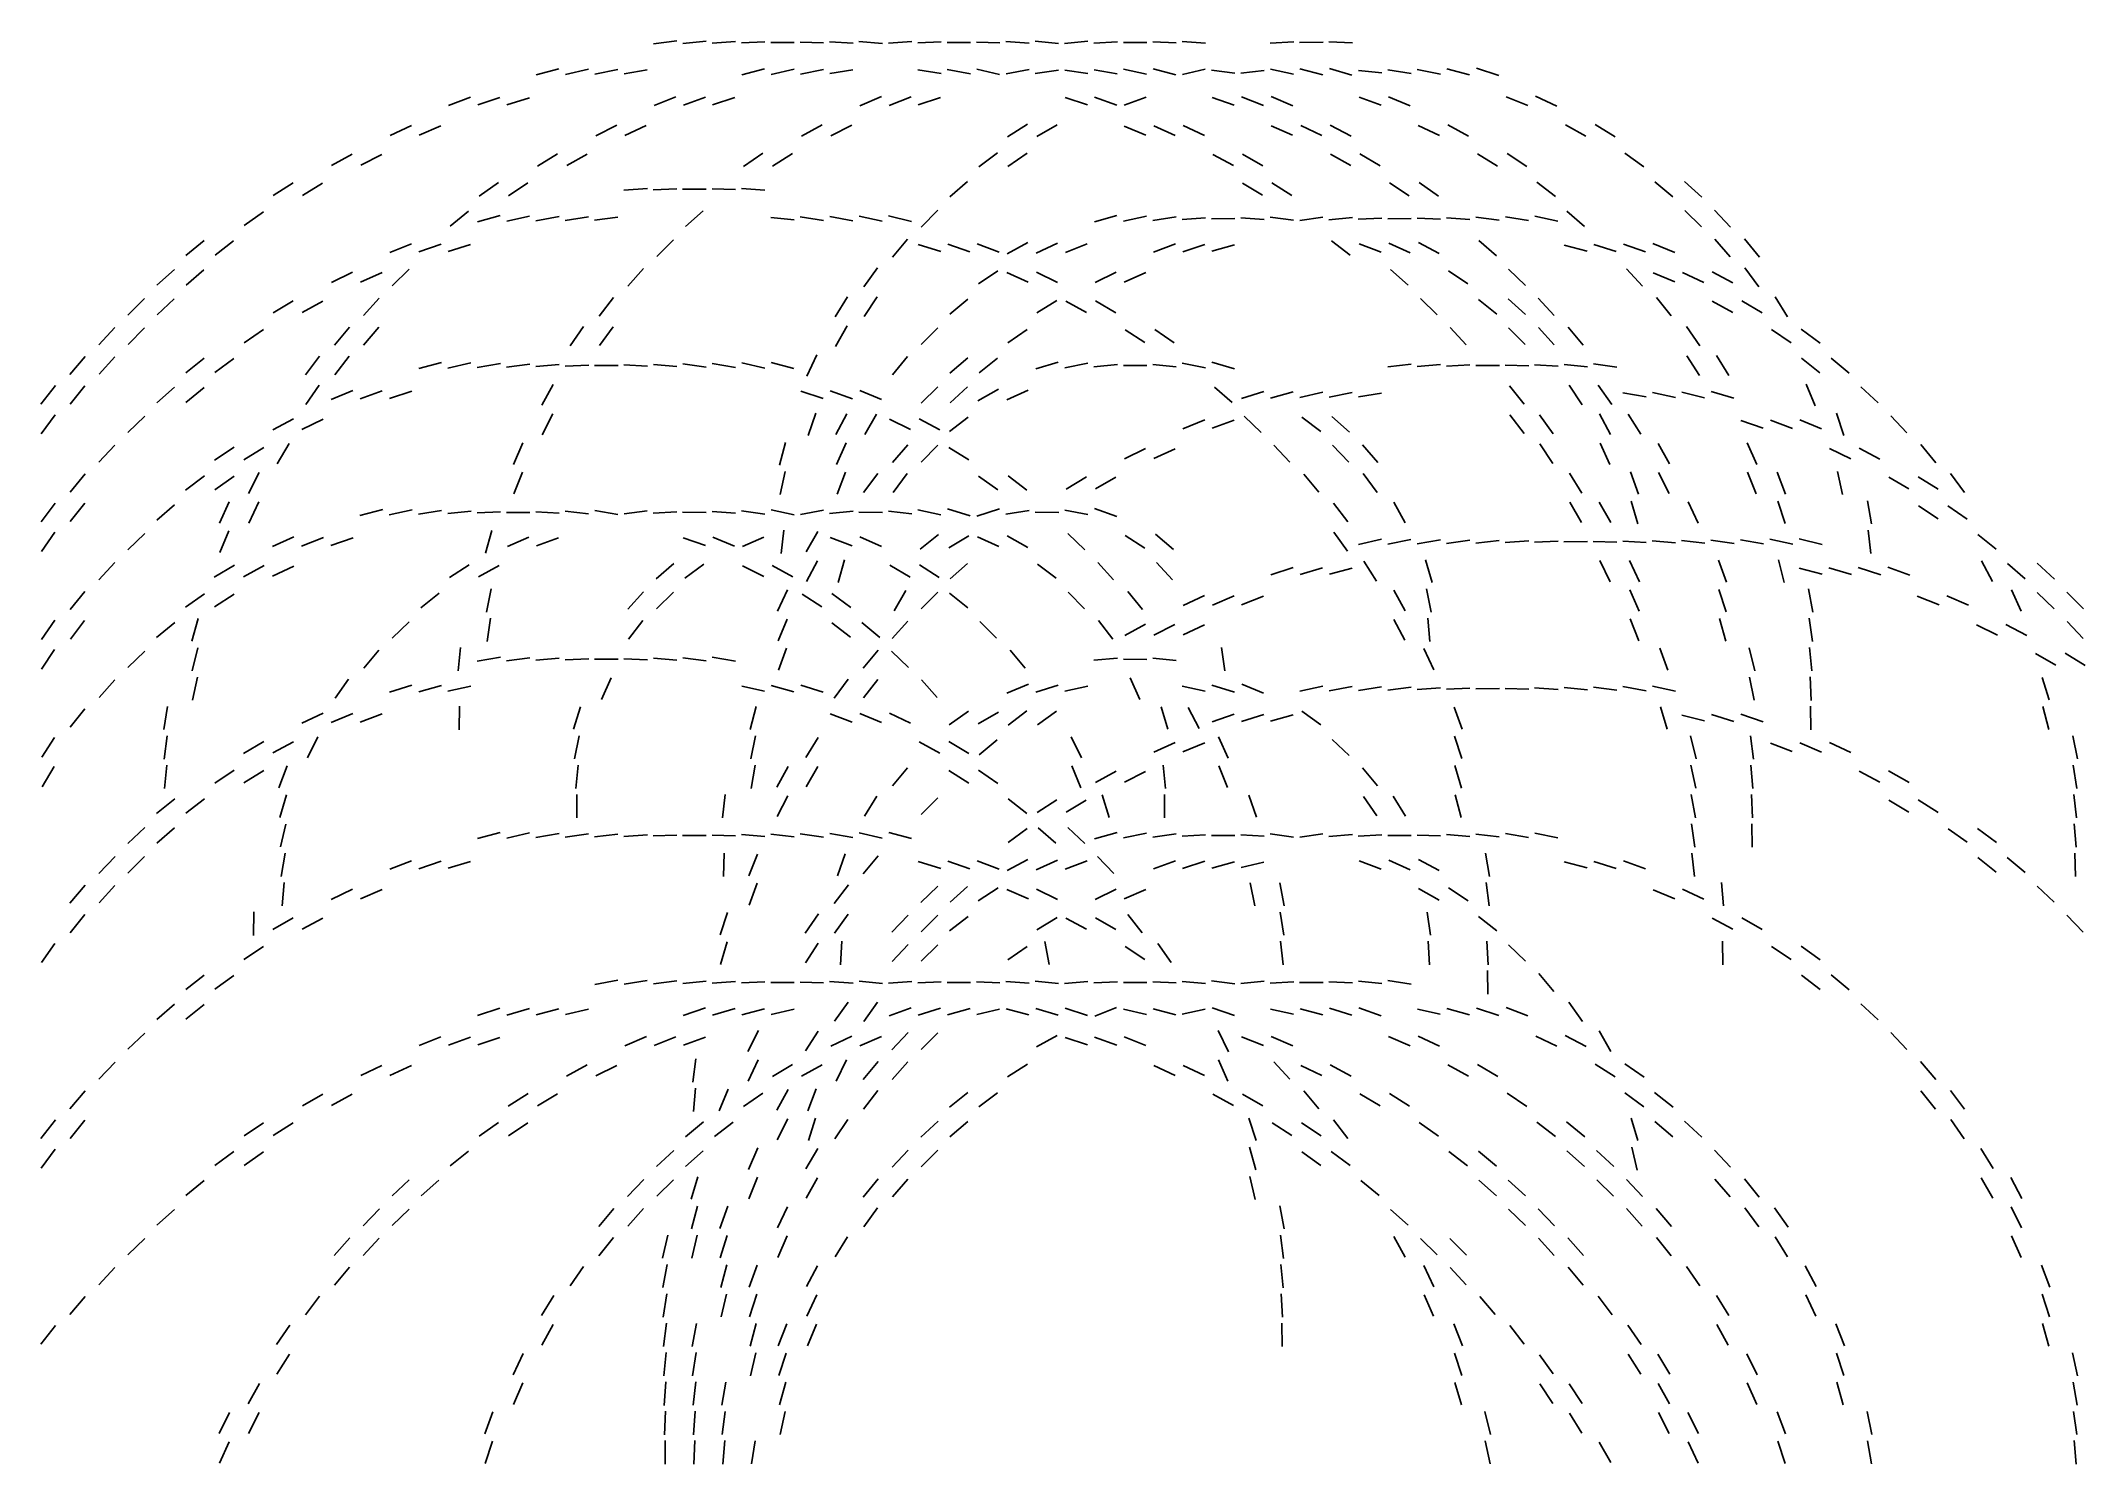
# Model space of a CAD drawing. Extents: x -1648 to 1724, y -1568 to 780.
import ezdxf

# ---------------------------------------------------------------- set-up
doc = ezdxf.new("R2010")
doc.units = 0

msp = doc.modelspace()

# ---------------------------------------------------------------- linework, layer by layer
for p, q in [((-637.9, 775), (-599.5, 780)), ((-589.6, 775.6), (-551, 779.4)), ((-541.2, 776.2), (-502.5, 778.8)), ((-492.7, 776.8), (-454, 778.2)), ((-444.3, 777.4), (-405.5, 777.6)), ((-395.8, 778), (-357.1, 777)), ((-347.4, 778.6), (-308.7, 776.4)), ((-298.9, 779.2), (-260.2, 775.8)), ((-250.4, 776), (-211.8, 779)), ((-202, 776.7), (-163.3, 778.3)), ((-153.6, 777.4), (-114.8, 777.6)), ((-105.1, 778.1), (-66.4, 776.9)), ((-56.6, 778.8), (-17.9, 776.2)), ((-8.1, 779.5), (30.5, 775.5)), ((40.3, 775.7), (78.9, 779.3)), ((88.7, 776.5), (127.4, 778.5)), ((137.2, 777.3), (175.9, 777.6)), ((185.6, 778.2), (224.4, 776.8)), ((234.1, 779), (272.8, 776)), ((379.5, 776.3), (418.2, 778.7)), ((427.9, 777.3), (466.7, 777.7)), ((476.4, 778.3), (515.1, 776.7)), ((-831.3, 724), (-793.8, 734)), ((-783, 724.6), (-745.2, 733.5)), ((-734.6, 725.2), (-696.6, 732.9)), ((-686.3, 725.8), (-648.1, 732.3)), ((-492.1, 723.9), (-454.7, 734.1)), ((-443.8, 724.6), (-406, 733.5)), ((-395.5, 725.3), (-357.4, 732.8)), ((-347.1, 726), (-308.9, 732.1)), ((-201.8, 732), (-163.5, 726)), ((-153.2, 732.7), (-115.1, 725.4)), ((-104.6, 733.2), (-66.8, 724.8)), ((-56.3, 725.4), (-18.2, 732.6)), ((-8, 726.3), (30.4, 731.8)), ((40.5, 731.8), (78.8, 726.3)), ((89, 732.5), (127.2, 725.6)), ((137.6, 733.2), (175.5, 724.9)), ((186.2, 733.9), (223.8, 724.2)), ((234.6, 724.6), (272.3, 733.4)), ((282.7, 731.5), (321.1, 726.6)), ((331.1, 726.7), (369.6, 731.4)), ((379.9, 733.1), (417.8, 724.9)), ((428.5, 733.9), (466, 724.1)), ((477.2, 734.7), (514.3, 723.4)), ((524.9, 731), (563.5, 727.1)), ((573.5, 732), (611.8, 726)), ((622.1, 733), (660.1, 725)), ((670.8, 734), (708.3, 724)), ((719.6, 735), (756.4, 723.1)), ((-976, 673.7), (-939.8, 687.4)), ((-927.8, 674.3), (-891.1, 686.9)), ((-879.5, 674.8), (-842.5, 686.3)), ((-636.7, 673.4), (-600.7, 687.8)), ((-588.5, 674), (-552, 687.2)), ((-540.3, 674.6), (-503.4, 686.5)), ((-297.3, 672.9), (-261.8, 688.3)), ((-249.2, 673.6), (-213, 687.6)), ((-201, 674.4), (-164.3, 686.8)), ((41.2, 686.7), (78, 674.5)), ((89.9, 687.2), (126.3, 673.9)), ((138.3, 673.9), (174.8, 687.2)), ((283.6, 686.9), (320.2, 674.2)), ((332.3, 687.6), (368.4, 673.6)), ((381, 688.2), (416.7, 673)), ((526, 687.3), (562.4, 673.9)), ((574.7, 688), (610.5, 673.1)), ((768.5, 687.8), (804.4, 673.4)), ((817.3, 688.7), (852.5, 672.5)), ((-733, 623.5), (-698.3, 640.8)), ((-393.4, 622.7), (-359.5, 641.5)), ((-345.3, 623.4), (-310.7, 640.9)), ((-53.6, 621.7), (-20.9, 642.5)), ((-5.6, 622.5), (28, 641.8)), ((478.6, 641.1), (512.9, 623.1)), ((672.5, 641.3), (706.6, 623)), ((866.4, 641.5), (900.3, 622.8)), ((915.3, 642.3), (948.3, 622)), ((-1072.4, 624), (-1037.2, 640.2)), ((-1024.2, 624.5), (-988.5, 639.7)), ((-684.8, 624.1), (-649.6, 640.2)), ((138.6, 639.5), (174.5, 624.7)), ((187.3, 640), (222.7, 624.2)), ((236, 640.6), (270.9, 623.7)), ((381.1, 640), (416.5, 624.3)), ((429.8, 640.6), (464.7, 623.7)), ((623.7, 640.6), (658.5, 623.7)), ((-1168.7, 574.3), (-1134.7, 593)), ((-1120.5, 574.8), (-1086, 592.5)), ((-829.1, 573.6), (-796, 593.7)), ((-781, 574.2), (-747.2, 593.2)), ((-489.3, 572.7), (-457.4, 594.6)), ((-441.3, 573.3), (-408.5, 594.1)), ((-101.3, 572.1), (-70.2, 595.3)), ((-53.3, 572.8), (-21.2, 594.6)), ((284.8, 592.8), (319, 574.5)), ((333.5, 593.3), (367.2, 574)), ((478.7, 593), (512.7, 574.4)), ((527.5, 593.5), (560.9, 573.8)), ((721.5, 593.8), (754.5, 573.5)), ((770.3, 594.4), (802.6, 572.9)), ((964.5, 595), (996, 572.3)), ((-1264.9, 524.7), (-1232.4, 545.7)), ((-1216.8, 525.2), (-1183.6, 545.3)), ((-925.2, 523.9), (-893.7, 546.6)), ((-877.1, 524.3), (-845, 546.1)), ((-148.8, 522.5), (-119.6, 547.9)), ((333.7, 545.1), (367, 525.3)), ((382.4, 545.6), (415.2, 524.9)), ((576.5, 545.9), (608.8, 524.5)), ((625.3, 546.4), (656.9, 524)), ((819.5, 546.9), (850.3, 523.5)), ((1013.9, 547.7), (1043.5, 522.7)), ((1062.9, 548.3), (1091.5, 522.1)), ((-686.5, 533.8), (-647.9, 536.7)), ((-638.1, 534.5), (-599.4, 536)), ((-589.7, 535.2), (-550.9, 535.3)), ((-541.2, 535.9), (-502.5, 534.6)), ((-492.7, 536.6), (-454, 533.9)), ((-1312.9, 475.5), (-1281.3, 498)), ((-973, 474.6), (-942.8, 498.9)), ((-928.2, 481.8), (-890.7, 491.8)), ((-879.9, 482.4), (-842.1, 491.1)), ((-831.6, 483.1), (-793.5, 490.4)), ((-783.3, 483.8), (-744.9, 489.7)), ((-734.9, 484.5), (-696.4, 489)), ((-584.8, 473.9), (-555.7, 499.6)), ((-444.2, 488.9), (-405.6, 484.6)), ((-395.6, 489.6), (-357.3, 483.9)), ((-347.1, 490.3), (-308.9, 483.2)), ((-298.5, 491), (-260.6, 482.6)), ((-249.9, 491.6), (-212.3, 481.9)), ((-196.2, 473), (-169, 500.6)), ((89.5, 481.3), (126.7, 492.2)), ((137.6, 482.6), (175.5, 491)), ((185.8, 483.9), (224.2, 489.6)), ((234.1, 485.2), (272.8, 488.3)), ((282.5, 486.6), (321.3, 486.9)), ((331, 488), (369.7, 485.5)), ((379.6, 489.4), (418, 484.1)), ((428.1, 484), (466.5, 489.5)), ((476.4, 484.9), (515, 488.7)), ((524.8, 485.7), (563.5, 487.8)), ((573.3, 486.6), (612, 487)), ((621.7, 487.4), (660.5, 486.1)), ((670.2, 488.3), (708.9, 485.3)), ((718.8, 489.1), (757.2, 484.4)), ((767.3, 489.9), (805.6, 483.6)), ((815.9, 490.7), (853.9, 482.8)), ((868.7, 499.4), (898.1, 474.1)), ((1063.4, 500.4), (1091, 473.2)), ((1112.4, 500.9), (1138.9, 472.6)), ((-1409, 426), (-1379, 450.6)), ((-1360.8, 426.4), (-1330.3, 450.2)), ((-1072.9, 431.2), (-1036.8, 445.4)), ((-1024.6, 431.8), (-988.1, 444.8)), ((-976.4, 432.5), (-939.4, 444.1)), ((-632.4, 424.6), (-605, 452)), ((-243.6, 423.5), (-218.6, 453.1)), ((-201.2, 444), (-164.1, 432.6)), ((-152.5, 444.7), (-115.9, 431.9)), ((-103.8, 445.3), (-67.7, 431.3)), ((-54.3, 429), (-20.3, 447.6)), ((-6.4, 430), (28.7, 446.6)), ((41.6, 431.2), (77.7, 445.4)), ((186.9, 431.4), (223.1, 445.2)), ((235.1, 432.2), (271.8, 444.4)), ((283.3, 433), (320.5, 443.7)), ((480.3, 450.1), (511.1, 426.5)), ((526.1, 445.2), (562.3, 431.4)), ((575, 446.3), (610.3, 430.3)), ((624, 447.4), (658.2, 429.2)), ((723.4, 451), (752.6, 425.6)), ((864.6, 443.3), (902.1, 433.3)), ((913.3, 444.1), (950.3, 432.5)), ((962, 444.8), (998.5, 431.8)), ((1010.8, 445.6), (1046.7, 431.1)), ((1112.9, 452.9), (1138.3, 423.7)), ((1161.9, 453.4), (1186.3, 423.2)), ((-290.9, 374.2), (-268.2, 405.6)), ((1162.5, 405.4), (1185.6, 374.3)), ((-1456.9, 376.9), (-1428, 402.8)), ((-1408.7, 377.3), (-1379.3, 402.4)), ((-1169.1, 381.3), (-1134.3, 398.4)), ((-1120.9, 381.9), (-1085.6, 397.8)), ((-1068.6, 376.2), (-1041, 403.5)), ((-680, 375.3), (-654.3, 404.4)), ((-101.8, 379), (-69.7, 400.7)), ((-55, 397.7), (-19.6, 382)), ((-6.3, 398.3), (28.6, 381.4)), ((90.7, 381.3), (125.5, 398.4)), ((138.8, 382), (174.2, 397.7)), ((578.1, 402.7), (607.2, 377)), ((673.4, 400.5), (705.7, 379.2)), ((772.5, 403.3), (800.4, 376.4)), ((967.3, 404.2), (993.3, 375.5)), ((1010.9, 397.4), (1046.6, 382.3)), ((1059.6, 398.1), (1094.7, 381.6)), ((1108.4, 398.8), (1142.8, 380.9)), ((-1504.8, 327.8), (-1477.1, 355)), ((-1456.6, 328.2), (-1428.3, 354.6)), ((-1265.3, 331.5), (-1232, 351.3)), ((-1217.1, 332), (-1183.2, 350.8)), ((-1116.3, 327.1), (-1090.2, 355.7)), ((-727.6, 326.1), (-703.7, 356.7)), ((-338.2, 324.9), (-317.8, 357.9)), ((-290.2, 325.2), (-268.9, 357.6)), ((-149.1, 329), (-119.3, 353.8)), ((-5.3, 331.2), (27.7, 351.6)), ((42.6, 350.7), (76.6, 332.1)), ((91.4, 351.2), (124.8, 331.5)), ((627.1, 354.9), (655, 327.9)), ((723, 353.6), (753, 329.2)), ((772.1, 354.4), (800.8, 328.4)), ((821.7, 355.6), (848.1, 327.2)), ((1016.6, 356.5), (1040.8, 326.2)), ((1108.6, 350.7), (1142.6, 332.1)), ((1157.4, 351.3), (1190.7, 331.5)), ((1212.2, 357.8), (1232.9, 325)), ((-1552.6, 278.8), (-1526.1, 307.1)), ((-1504.4, 279.1), (-1477.4, 306.8)), ((-1313.2, 282.2), (-1281, 303.7)), ((-1164, 278), (-1139.4, 307.9)), ((-1115.9, 278.3), (-1090.6, 307.6)), ((-775.1, 277), (-753.1, 308.9)), ((-727, 277.3), (-704.3, 308.6)), ((-337.4, 276), (-318.6, 309.9)), ((-196.2, 279.1), (-169, 306.8)), ((-53.1, 281.8), (-21.4, 304.1)), ((140.4, 303.6), (172.7, 282.3)), ((189.2, 304.1), (220.8, 281.8)), ((676.2, 307), (702.9, 278.9)), ((772.7, 306.6), (800.2, 279.3)), ((821.8, 307.3), (848, 278.6)), ((870.9, 307.8), (895.8, 278.1)), ((1066, 308.8), (1088.3, 277.1)), ((1206.5, 303.9), (1238.6, 282)), ((1255.4, 304.4), (1286.6, 281.5)), ((-1600.4, 229.7), (-1575.2, 259.2)), ((-1552.3, 230), (-1526.5, 259)), ((-1409.2, 232.5), (-1378.8, 256.5)), ((-1361.1, 232.9), (-1330, 256.1)), ((-1211.7, 228.9), (-1188.7, 260.1)), ((-1163.6, 229.2), (-1139.9, 259.8)), ((-1025.1, 239.5), (-987.6, 249.5)), ((-976.8, 240.3), (-939, 248.7)), ((-928.5, 241.1), (-890.4, 247.9)), ((-880.2, 241.9), (-841.8, 247)), ((-831.9, 242.8), (-793.2, 246.2)), ((-783.5, 243.6), (-744.7, 245.3)), ((-735, 244.5), (-696.3, 244.5)), ((-686.5, 245.4), (-647.8, 243.6)), ((-638, 246.2), (-599.4, 242.8)), ((-589.5, 247.1), (-551.1, 241.9)), ((-540.9, 247.9), (-502.7, 241.1)), ((-492.3, 248.7), (-454.4, 240.3)), ((-443.6, 249.5), (-406.2, 239.5)), ((-384.6, 226.9), (-368.3, 262.1)), ((-243.3, 229.4), (-218.9, 259.6)), ((-148.9, 231.9), (-119.5, 257.1)), ((-100.8, 232.4), (-70.6, 256.6)), ((-7.4, 238.9), (29.7, 250.1)), ((40.6, 240.6), (78.6, 248.3)), ((88.8, 242.5), (127.4, 246.4)), ((137.2, 244.5), (175.9, 244.5)), ((185.7, 246.4), (224.3, 242.5)), ((234.5, 248.3), (272.5, 240.7)), ((283.4, 250.1), (320.5, 238.9)), ((573.4, 242.2), (611.9, 246.8)), ((621.8, 242.9), (660.4, 246.1)), ((670.2, 243.6), (708.9, 245.4)), ((718.6, 244.3), (757.4, 244.7)), ((767.1, 245), (805.8, 244)), ((815.6, 245.7), (854.3, 243.3)), ((864.1, 246.4), (902.6, 242.6)), ((912.6, 247.1), (951, 241.9)), ((1066.6, 260.7), (1087.7, 228.2)), ((1115.5, 261), (1135.8, 228)), ((1255.7, 256.4), (1286.3, 232.6)), ((1304.6, 256.9), (1334.3, 232.1)), ((-1648.2, 180.7), (-1624.4, 211.3)), ((-1600, 181), (-1575.6, 211.1)), ((-1457, 183.2), (-1427.9, 208.8)), ((-1408.9, 183.7), (-1379.1, 208.4)), ((-1211.2, 180.1), (-1189.1, 211.9)), ((-1169.6, 188.6), (-1133.8, 203.5)), ((-1121.4, 189.3), (-1085.1, 202.8)), ((-822, 179.1), (-803.1, 213)), ((-346.2, 202.8), (-309.8, 189.3)), ((-297.4, 203.5), (-261.7, 188.5)), ((-196.5, 182.5), (-168.7, 209.5)), ((-148.5, 183), (-119.9, 209.1)), ((-102.6, 186.5), (-68.8, 205.5)), ((-54.9, 188.1), (-19.6, 204)), ((287.3, 208.8), (316.5, 183.3)), ((774.4, 211.2), (798.5, 180.8)), ((872.6, 212.2), (894.1, 179.9)), ((920.6, 211.9), (943, 180.2)), ((1263.6, 213.9), (1278.4, 178.1)), ((1353.8, 209.3), (1382, 182.7)), ((-1073.3, 190), (-1036.4, 202)), ((-394.9, 202), (-358, 190)), ((331.9, 190.2), (368.9, 201.8)), ((380.1, 190.9), (417.5, 201.2)), ((428.4, 191.6), (466.1, 200.5)), ((476.7, 192.2), (514.7, 199.8)), ((525, 192.9), (563.3, 199.1)), ((961.2, 199.4), (999.4, 192.6)), ((1009.8, 200.1), (1047.7, 191.9)), ((1058.4, 200.8), (1096, 191.3)), ((1107, 201.5), (1144.2, 190.6)), ((-1647.8, 132), (-1624.7, 163.2)), ((-1504.8, 134.1), (-1477, 161.1)), ((-1265.7, 138.4), (-1231.6, 156.7)), ((-1217.6, 139.1), (-1182.8, 156.1)), ((-821.3, 130.3), (-803.8, 164.9)), ((-382.8, 129.3), (-370.1, 165.9)), ((-337.1, 130.5), (-318.9, 164.7)), ((-289.2, 130.8), (-269.9, 164.4)), ((-248.5, 156.1), (-213.7, 139.1)), ((-199.7, 156.7), (-165.6, 138.4)), ((-149.6, 135.8), (-118.8, 159.3)), ((235.5, 140.3), (271.4, 154.8)), ((283.7, 140.9), (320.1, 154.2)), ((336.4, 161), (364.3, 134.1)), ((431.8, 159.3), (462.7, 135.8)), ((481.2, 160.4), (510.2, 134.7)), ((774.8, 163.1), (798.1, 132.1)), ((823.6, 163.3), (846.2, 131.9)), ((922.6, 164.6), (941, 130.5)), ((969.9, 164), (990.6, 131.2)), ((1155.8, 153.9), (1192.4, 141.3)), ((1204.4, 154.5), (1240.7, 140.7)), ((1253.1, 155.1), (1288.9, 140.1)), ((1313.3, 165.9), (1325.6, 129.2)), ((1403.1, 161.7), (1429.6, 133.4)), ((-1552.5, 84.9), (-1526.2, 113.4)), ((-1361.7, 88.4), (-1329.4, 109.9)), ((-1313.6, 89), (-1280.6, 109.3)), ((-1258.4, 82.4), (-1238.9, 115.9)), ((-868.7, 81.3), (-853.3, 116.9)), ((-430, 80.4), (-419.8, 117.8)), ((-336, 81.5), (-320, 116.8)), ((-243.7, 84.4), (-218.4, 113.8)), ((-196.2, 85.3), (-169, 112.9)), ((-150.7, 109.3), (-117.7, 89)), ((139.2, 90.4), (173.9, 107.8)), ((187.4, 91), (222.6, 107.2)), ((385.6, 113.3), (412, 85)), ((482.1, 112.9), (509.3, 85.3)), ((531.5, 113.8), (556.8, 84.4)), ((824, 115.1), (845.8, 83.1)), ((923.7, 116.7), (939.9, 81.5)), ((1019.2, 116), (1038.2, 82.2)), ((1166.2, 116.8), (1181.9, 81.4)), ((1302, 107.5), (1336.9, 90.7)), ((1350.7, 108.1), (1385.1, 90.2)), ((1452.4, 114), (1477.2, 84.2)), ((-1306, 33.4), (-1288.2, 67.9)), ((-868, 32.6), (-854, 68.7)), ((-429.1, 31.7), (-420.8, 69.6)), ((-334.8, 32.5), (-321.2, 68.8)), ((973.8, 68.9), (986.8, 32.4)), ((1019.8, 67.9), (1037.7, 33.5)), ((1167, 68.7), (1181.2, 32.6)), ((1215.7, 68.8), (1229.4, 32.5)), ((1315.2, 69.6), (1323.7, 31.8)), ((-1600.2, 35.8), (-1575.4, 65.6)), ((-1409.5, 39), (-1378.5, 62.3)), ((-1361.4, 39.5), (-1329.7, 61.8)), ((-291.2, 35.2), (-267.9, 66.2)), ((-242.6, 35.1), (-219.6, 66.3)), ((-101.6, 61.8), (-69.9, 39.5)), ((-52.7, 62.4), (-21.8, 39)), ((43.1, 40.6), (76.2, 60.7)), ((91.2, 41.1), (125, 60.2)), ((434.8, 65.5), (459.7, 35.8)), ((532.7, 66.3), (555.7, 35.1)), ((873.1, 67.1), (893.6, 34.2)), ((1399.6, 60.5), (1433.1, 40.9)), ((1448.4, 61), (1481.2, 40.4)), ((1501.8, 66.3), (1524.7, 35)), ((-1647.9, -13.3), (-1624.6, 17.7)), ((-1599.8, -13), (-1575.8, 17.5)), ((-1457.2, -10.4), (-1427.7, 14.8)), ((-1353.6, -15.4), (-1337.5, 19.9)), ((-1305.4, -15.3), (-1288.8, 19.7)), ((-1122, -2.7), (-1084.5, 7.2)), ((-1073.8, -1.8), (-1035.9, 6.2)), ((-1025.5, -0.8), (-987.2, 5.2)), ((-977.2, 0.2), (-938.6, 4.2)), ((-928.8, 1.3), (-890.1, 3.2)), ((-880.4, 2.3), (-841.6, 2.1)), ((-831.9, 3.4), (-793.2, 1.1)), ((-783.4, 4.4), (-744.8, 0)), ((-734.8, 5.4), (-696.5, -1)), ((-686.4, -0.3), (-648, 4.8)), ((-638.1, 1), (-599.4, 3.4)), ((-589.7, 2.4), (-550.9, 2.1)), ((-541.1, 3.7), (-502.5, 0.7)), ((-492.5, 5), (-454.2, -0.6)), ((-443.9, 6.3), (-406, -1.9)), ((-395.5, -1.4), (-357.4, 5.8)), ((-347.3, 0.5), (-308.7, 4)), ((-298.9, 2.4), (-260.2, 2)), ((-250.4, 4.3), (-211.8, 0.1)), ((-201.6, 6.2), (-163.7, -1.7)), ((-152.7, 7.9), (-115.7, -3.5)), ((-104.2, -3.8), (-67.3, 8.2)), ((-56.4, -0.8), (-18.1, 5.2)), ((-8.2, 2.5), (30.6, 1.9)), ((40.6, 5.8), (78.7, -1.4)), ((89.8, 8.8), (126.3, -4.3)), ((484, 17.7), (507.4, -13.2)), ((583.4, 19.2), (601.9, -14.8)), ((873.6, 19), (893.1, -14.5)), ((922.3, 19.1), (941.3, -14.7)), ((975, 20.9), (985.6, -16.4)), ((1069.1, 19.8), (1085.3, -15.4)), ((1216.5, 20.6), (1228.6, -16.2)), ((1364.9, 21.4), (1371, -16.9)), ((1448.6, 12.8), (1481, -8.4)), ((1497.4, 13.3), (1529.2, -8.9)), ((-1647.5, -62.1), (-1625.1, -30.4)), ((-1504.8, -59.7), (-1477, -32.8)), ((-1353, -64.1), (-1338.1, -28.3)), ((-914.7, -64.9), (-904.2, -27.6)), ((-427, -65.5), (-422.8, -27)), ((-386.2, -63), (-366.7, -29.5)), ((45.7, -32.8), (73.6, -59.7)), ((190.2, -33.7), (219.8, -58.8)), ((484.5, -30.4), (507, -62)), ((1365.9, -27), (1370, -65.5)), ((-1266.3, -54.2), (-1231, -38.3)), ((-1218.2, -53.4), (-1182.2, -39.1)), ((-1170.1, -52.4), (-1133.4, -40)), ((-878.7, -54.1), (-843.3, -38.4)), ((-830.7, -53), (-794.4, -39.5)), ((-588.6, -39.8), (-552, -52.6)), ((-539.8, -38.9), (-503.9, -53.5)), ((-491.2, -53.9), (-455.6, -38.6)), ((-346.1, -39.3), (-309.9, -53.2)), ((-297.2, -38.1), (-261.9, -54.3)), ((-197.7, -58.4), (-167.6, -34.1)), ((-150.8, -56.2), (-117.6, -36.3)), ((-103.4, -38.2), (-68.1, -54.2)), ((-54.2, -36.7), (-20.4, -55.8)), ((140.2, -35.8), (172.9, -56.7)), ((525.3, -50.7), (563, -41.8)), ((573.6, -50.1), (611.6, -42.4)), ((622, -49.5), (660.2, -43)), ((670.3, -48.9), (708.7, -43.6)), ((718.7, -48.3), (757.3, -44.2)), ((767.1, -47.7), (805.8, -44.8)), ((815.5, -47.1), (854.3, -45.4)), ((864, -46.4), (902.7, -46)), ((912.4, -45.8), (951.2, -46.7)), ((960.9, -45.2), (999.6, -47.3)), ((1009.4, -44.6), (1048, -47.9)), ((1057.9, -44), (1096.4, -48.5)), ((1106.5, -43.4), (1144.8, -49.1)), ((1155, -42.8), (1193.2, -49.7)), ((1203.6, -42.2), (1241.5, -50.3)), ((1252.2, -41.6), (1289.8, -50.9)), ((1546.4, -34.3), (1577, -58.2)), ((-1552.4, -109), (-1526.3, -80.4)), ((-1362.2, -104.7), (-1328.9, -84.7)), ((-1314.2, -103.9), (-1280, -85.5)), ((-1266.1, -103.1), (-1231.2, -86.3)), ((-974.2, -105.2), (-941.6, -84.2)), ((-926.4, -104.2), (-892.6, -85.2)), ((-633.4, -107.3), (-604, -82.1)), ((-585.9, -106.2), (-554.6, -83.2)), ((-490.8, -86.1), (-456, -103.3)), ((-441.9, -85.3), (-408, -104.1)), ((-385.5, -111.8), (-367.4, -77.6)), ((-333.4, -113.3), (-322.6, -76.1)), ((-247.9, -85), (-214.3, -104.4)), ((-198.8, -84), (-166.5, -105.4)), ((-148.6, -107.6), (-119.7, -81.8)), ((-4.3, -83), (26.6, -106.4)), ((95, -80.4), (121.2, -109)), ((191.7, -80.6), (218.3, -108.8)), ((380.5, -101), (417.2, -88.4)), ((428.8, -100.4), (465.8, -89)), ((477, -99.8), (514.4, -89.5)), ((533.8, -78.3), (554.6, -111)), ((635.7, -76.1), (646.5, -113.3)), ((923.3, -77.3), (940.3, -112.1)), ((972, -77.2), (988.6, -112.2)), ((1119, -76.5), (1132.3, -112.9)), ((1218, -75.8), (1227, -113.5)), ((1252.2, -89.9), (1289.8, -99.5)), ((1300.8, -89.3), (1338.1, -100.1)), ((1349.5, -88.8), (1386.4, -100.6)), ((1398.1, -88.2), (1434.6, -101.2)), ((1552.5, -77.7), (1571, -111.7)), ((1595.5, -82), (1624.8, -107.4)), ((1644.3, -81.6), (1672.9, -107.8)), ((-1600, -158.2), (-1575.6, -128.1)), ((-1409.9, -154.3), (-1378.2, -132)), ((-1361.9, -153.6), (-1329.2, -132.7)), ((-1021.6, -155.2), (-991.2, -131.1)), ((-913.1, -162.2), (-905.8, -124.1)), ((-680.1, -157.6), (-654.3, -128.7)), ((-632.6, -156.7), (-604.9, -129.6)), ((-433, -160.8), (-416.8, -125.5)), ((-392.7, -132.5), (-360.2, -153.7)), ((-343.7, -131.8), (-312.3, -154.5)), ((-240.8, -159.9), (-221.4, -126.4)), ((-196.4, -156.8), (-168.9, -129.5)), ((-149.3, -131), (-119.1, -155.3)), ((46, -129.4), (73.3, -156.9)), ((144.4, -128.1), (168.7, -158.2)), ((583.1, -126.3), (602.2, -160)), ((637.5, -124.1), (644.7, -162.2)), ((972.5, -125.4), (988.1, -160.9)), ((1119.6, -124.7), (1131.6, -161.6)), ((1267.5, -124.1), (1274.5, -162.2)), ((1602, -125.6), (1618.4, -160.7)), ((1644.7, -129.7), (1672.6, -156.6)), ((1693.5, -129.4), (1720.7, -156.9)), ((235.8, -151.2), (271.1, -135.1)), ((284.1, -150.7), (319.8, -135.6)), ((332.3, -150.2), (368.4, -136.1)), ((1446.8, -135.9), (1482.8, -150.4)), ((1495.5, -135.4), (1531, -150.9)), ((-1647.5, -207.4), (-1625, -175.8)), ((-1599.5, -207.1), (-1576.2, -176.1)), ((-1457.4, -203.9), (-1427.5, -179.3)), ((-1399.3, -210.3), (-1388.7, -173)), ((-1068.8, -205.1), (-1040.9, -178.1)), ((-912.2, -210.8), (-906.7, -172.4)), ((-679, -207), (-655.4, -176.2)), ((-432.3, -209.5), (-417.5, -173.7)), ((-343.4, -179.8), (-312.6, -203.4)), ((-294.4, -179.2), (-264.7, -204)), ((-244.1, -205.9), (-218, -177.3)), ((-99.5, -178), (-71.9, -205.2)), ((96.5, -176.1), (119.7, -207.1)), ((139.5, -200.9), (173.6, -182.3)), ((187.7, -200.4), (222.3, -182.8)), ((235.9, -199.9), (271, -183.3)), ((583.6, -174.4), (601.7, -208.8)), ((639.4, -172.3), (642.8, -210.9)), ((973, -173.6), (987.5, -209.6)), ((1120.3, -173), (1131, -210.2)), ((1268.3, -172.4), (1273.7, -210.8)), ((1544.3, -183.1), (1579.2, -200.1)), ((1593, -182.7), (1627.4, -200.6)), ((1693.8, -177.5), (1720.3, -205.8)), ((-1647, -256.2), (-1625.6, -223.9)), ((-1504.9, -253.5), (-1476.9, -226.7)), ((-1398.6, -258.9), (-1389.4, -221.2)), ((-1115.8, -254.8), (-1090.7, -225.3)), ((-959.8, -259.4), (-956.1, -220.8)), ((-431.5, -258.3), (-418.3, -221.8)), ((-291.8, -255), (-267.3, -225.1)), ((-245, -226.5), (-217.2, -253.6)), ((-49.7, -225.2), (-24.9, -254.9)), ((299.3, -220.9), (304.5, -259.3)), ((632.9, -222.5), (649.3, -257.6)), ((1022.2, -221.8), (1035.2, -258.3)), ((1169.6, -221.2), (1178.6, -258.9)), ((1269.1, -220.8), (1272.9, -259.3)), ((1641.8, -230.4), (1675.4, -249.7)), ((1690.6, -229.9), (1723.6, -250.2)), ((-1397.9, -307.5), (-1390.1, -269.5)), ((-928.6, -243.3), (-890.4, -236.8)), ((-880.2, -242.5), (-841.8, -237.6)), ((-831.9, -241.7), (-793.2, -238.4)), ((-783.5, -240.8), (-744.7, -239.3)), ((-735, -240), (-696.3, -240.1)), ((-686.5, -239.2), (-647.8, -240.9)), ((-638, -238.3), (-599.4, -241.8)), ((-589.5, -237.5), (-551.1, -242.6)), ((-540.9, -236.7), (-502.7, -243.4)), ((88.8, -241.8), (127.4, -238.3)), ((137.2, -240), (175.9, -240.2)), ((185.7, -238.1), (224.3, -242)), ((1170.3, -269.5), (1177.9, -307.5)), ((1270, -269.2), (1272, -307.9)), ((-1552.3, -302.9), (-1526.4, -274.1)), ((-1162.8, -304.4), (-1140.7, -272.6)), ((-1073.3, -294.3), (-1036.3, -282.7)), ((-1025.1, -293.5), (-987.6, -283.5)), ((-976.8, -292.7), (-939, -284.3)), ((-723.7, -306.2), (-707.6, -270.9)), ((-492.3, -284.2), (-454.5, -292.8)), ((-443.6, -283.4), (-406.2, -293.6)), ((-394.9, -282.6), (-358, -294.4)), ((-339.5, -304.1), (-316.5, -272.9)), ((-291.4, -303.8), (-267.7, -273.2)), ((-195.5, -274), (-169.8, -303)), ((-55.2, -295.9), (-19.4, -281.1)), ((-7.3, -294.2), (29.7, -282.8)), ((40.6, -292.4), (78.6, -284.6)), ((148.7, -270.8), (164.4, -306.2)), ((234.5, -284.5), (272.4, -292.6)), ((283.4, -282.6), (320.4, -294.4)), ((332.5, -281), (368.2, -296.1)), ((428.4, -292.8), (466.2, -284.2)), ((476.7, -292.2), (514.8, -284.8)), ((525, -291.5), (563.3, -285.5)), ((573.4, -290.8), (611.9, -286.2)), ((621.8, -290.1), (660.4, -286.9)), ((670.2, -289.4), (708.9, -287.6)), ((718.6, -288.7), (757.4, -288.4)), ((767.1, -288), (805.8, -289.1)), ((815.6, -287.2), (854.2, -289.8)), ((864.1, -286.5), (902.6, -290.5)), ((912.6, -285.8), (951, -291.2)), ((961.2, -285.2), (999.4, -291.9)), ((1009.8, -284.5), (1047.7, -292.5)), ((1652.9, -270), (1664.4, -307)), ((-1599.7, -352.3), (-1576, -321.6)), ((-1445.6, -356.1), (-1439.3, -317.8)), ((-1217.7, -345.2), (-1182.6, -328.7)), ((-1169.6, -344.5), (-1133.9, -329.4)), ((-1121.4, -343.8), (-1085.1, -330.2)), ((-958.1, -356.3), (-957.7, -317.6)), ((-769.8, -355.5), (-758.4, -318.4)), ((-478.2, -355.7), (-468.5, -318.2)), ((-346.1, -330.1), (-309.9, -343.9)), ((-297.4, -329.3), (-261.7, -344.6)), ((-248.6, -328.7), (-213.6, -345.3)), ((-150.1, -348), (-118.3, -325.9)), ((-102.5, -346.7), (-68.9, -327.3)), ((-52.7, -348.8), (-21.9, -325.2)), ((-4.5, -348.4), (26.9, -325.6)), ((199.4, -318.4), (210.6, -355.5)), ((244.4, -319.8), (262.5, -354.1)), ((283.6, -343.4), (320.2, -330.5)), ((331.9, -342.8), (368.8, -331.2)), ((380.1, -342.1), (417.5, -331.8)), ((431.4, -325.8), (463.1, -348.1)), ((682.8, -318.8), (696.3, -355.1)), ((1023.3, -318.3), (1034.1, -355.6)), ((1058.4, -332.1), (1095.9, -341.8)), ((1107.1, -331.4), (1144.2, -342.5)), ((1155.7, -330.8), (1192.5, -343.1)), ((1270.8, -317.6), (1271.2, -356.3)), ((1653.7, -318.2), (1663.6, -355.7)), ((-1646.9, -401.6), (-1625.6, -369.2)), ((-1444.9, -404.7), (-1440, -366.2)), ((-1208.6, -402.9), (-1191.7, -368)), ((-768, -404.4), (-760.2, -366.4)), ((-477.4, -404.4), (-469.3, -366.5)), ((-386.7, -401.9), (-366.2, -369)), ((51.3, -367.9), (68, -402.9)), ((293.9, -367.8), (309.9, -403.1)), ((683.5, -367), (695.6, -403.8)), ((1072.5, -366.6), (1081.8, -404.2)), ((1171.6, -366.2), (1176.5, -404.6)), ((1703.2, -366.4), (1711, -404.4)), ((-1313.8, -395.3), (-1280.4, -375.6)), ((-1265.7, -394.6), (-1231.6, -376.2)), ((-199.6, -376.1), (-165.6, -394.7)), ((-150.8, -375.5), (-117.5, -395.4)), ((-100.6, -397.9), (-70.9, -373)), ((187.3, -393.3), (222.7, -377.5)), ((235.5, -392.7), (271.4, -378.1)), ((481.5, -372.2), (509.9, -398.6)), ((1204.5, -378.4), (1240.6, -392.4)), ((1253.2, -377.8), (1288.8, -393.1)), ((1301.9, -377.2), (1337, -393.6)), ((-1646.2, -450.5), (-1626.4, -417.2)), ((-1444.2, -453.2), (-1440.7, -414.6)), ((-1361.6, -444.7), (-1329.5, -423)), ((-1313.6, -444.1), (-1280.6, -423.6)), ((-1255.5, -452), (-1241.8, -415.7)), ((-766.1, -453.2), (-762.1, -414.6)), ((-476.6, -453), (-470.2, -414.8)), ((-434.3, -450.8), (-415.5, -416.9)), ((-386.2, -450.7), (-366.8, -417.1)), ((-243.4, -448.8), (-218.8, -418.9)), ((-150.6, -423.6), (-117.8, -444.2)), ((-101.8, -423), (-69.7, -444.8)), ((52.4, -415.9), (66.9, -451.9)), ((91.1, -443.2), (125.1, -424.6)), ((139.3, -442.6), (173.8, -425.1)), ((203, -414.6), (207, -453.2)), ((294.6, -415.9), (309.2, -451.8)), ((531.9, -418.9), (556.4, -448.9)), ((684.1, -415.3), (695, -452.5)), ((1073.1, -414.9), (1081.3, -452.8)), ((1172.3, -414.6), (1175.8, -453.2)), ((1350.8, -424.8), (1385, -442.9)), ((1399.5, -424.3), (1433.2, -443.5)), ((1704, -414.7), (1710.2, -453)), ((-1457.4, -494.6), (-1427.5, -470)), ((-1409.4, -494.1), (-1378.6, -470.5)), ((-1254.3, -500.9), (-1243, -463.8)), ((-764.2, -501.7), (-764, -462.9)), ((-524.1, -501.6), (-519.6, -463.1)), ((-433.8, -499.6), (-416.1, -465.1)), ((-289.8, -498.8), (-269.3, -465.9)), ((-196.3, -496.1), (-169, -468.6)), ((-52.6, -470.5), (-21.9, -494.2)), ((-5, -493), (27.4, -471.7)), ((102.5, -463.8), (113.7, -500.9)), ((204.9, -462.9), (205.1, -501.7)), ((344.1, -464), (356.6, -500.7)), ((533.2, -466.4), (555.2, -498.3)), ((582.5, -465.8), (602.8, -498.8)), ((684.8, -463.5), (694.3, -501.1)), ((1073.7, -463.3), (1080.7, -501.4)), ((1173.1, -463), (1175.1, -501.7)), ((1448.5, -471.9), (1481.2, -492.8)), ((1704.8, -463.1), (1709.4, -501.6)), ((43.1, -492.5), (76.1, -472.2)), ((1399.7, -472.4), (1433, -492.2)), ((-1505.1, -544), (-1476.7, -517.6)), ((-1457.1, -543.5), (-1427.8, -518.1)), ((-1253.1, -549.7), (-1244.2, -511.9)), ((-928.2, -535.6), (-890.7, -525.9)), ((-879.9, -535), (-842.1, -526.6)), ((-831.6, -534.3), (-793.5, -527.3)), ((-783.3, -533.6), (-744.9, -528)), ((-734.9, -532.9), (-696.4, -528.7)), ((-686.5, -532.2), (-647.9, -529.4)), ((-638.1, -531.5), (-599.4, -530.1)), ((-589.7, -530.8), (-550.9, -530.8)), ((-541.2, -530.1), (-502.5, -531.5)), ((-492.7, -529.3), (-454, -532.2)), ((-444.2, -528.6), (-405.7, -532.9)), ((-395.6, -527.9), (-357.3, -533.6)), ((-347.1, -527.2), (-308.9, -534.3)), ((-298.5, -526.6), (-260.6, -535)), ((-249.8, -525.9), (-212.3, -535.7)), ((-52.9, -542.2), (-21.6, -519.3)), ((-3.4, -518), (25.8, -543.6)), ((45.5, -517.6), (73.8, -544)), ((89.4, -536), (126.8, -525.6)), ((137.6, -534.8), (175.5, -526.8)), ((185.8, -533.5), (224.2, -528.1)), ((234.1, -532.1), (272.8, -529.4)), ((282.5, -530.8), (321.3, -530.8)), ((331, -529.4), (369.7, -532.1)), ((379.6, -528.1), (418, -533.5)), ((428.1, -533.4), (466.5, -528.2)), ((476.4, -532.6), (515, -529)), ((524.8, -531.7), (563.5, -529.8)), ((573.3, -530.9), (612, -530.7)), ((621.7, -530.1), (660.5, -531.5)), ((670.2, -529.2), (708.9, -532.4)), ((718.8, -528.4), (757.2, -533.2)), ((767.3, -527.6), (805.6, -534)), ((815.9, -526.8), (853.9, -534.8)), ((1074.3, -511.6), (1080.1, -550)), ((1173.8, -511.4), (1174.4, -550.2)), ((1497.5, -519.5), (1529.1, -542)), ((1546.3, -519.1), (1577.2, -542.5)), ((1705.6, -511.5), (1708.6, -550.1)), ((-1552.8, -593.2), (-1526, -565.2)), ((-1504.7, -592.8), (-1477.1, -565.6)), ((-1251.8, -598.4), (-1245.5, -560.1)), ((-1072.9, -586.2), (-1036.7, -572.3)), ((-1024.7, -585.6), (-988.1, -572.9)), ((-522.4, -598.6), (-521.2, -559.9)), ((-480.8, -597.2), (-466, -561.3)), ((-334.5, -597.5), (-321.5, -561)), ((-291.9, -594.2), (-267.2, -564.3)), ((-152.5, -572.9), (-115.9, -585.6)), ((-103.8, -572.3), (-67.7, -586.2)), ((-54.4, -588.3), (-20.1, -570.2)), ((-6.5, -587.2), (28.8, -571.3)), ((41.5, -586.1), (77.8, -572.4)), ((94.7, -565.2), (121.4, -593.3)), ((186.8, -585.9), (223.2, -572.5)), ((526, -572.4), (562.3, -586.1)), ((575, -571.3), (610.3, -587.2)), ((623.9, -570.2), (658.2, -588.3)), ((734.7, -560.1), (741.2, -598.3)), ((962, -572.7), (998.5, -585.7)), ((1074.9, -560), (1079.4, -598.5)), ((1546.5, -567.2), (1576.9, -591.3)), ((1595.3, -566.8), (1625, -591.7)), ((1706.5, -559.9), (1707.7, -598.6)), ((-976.4, -584.9), (-939.4, -573.5)), ((-201.2, -573.5), (-164.1, -585)), ((235, -585.2), (271.9, -573.3)), ((283.2, -584.4), (320.6, -574.1)), ((331.5, -583.6), (369.2, -574.9)), ((864.6, -574.3), (902.1, -584.2)), ((913.3, -573.5), (950.3, -585)), ((-1600.4, -642.5), (-1575.3, -612.9)), ((-1552.3, -642.1), (-1526.4, -613.3)), ((-1250.4, -647), (-1246.9, -608.4)), ((-1169.2, -636.1), (-1134.3, -619.3)), ((-1121, -635.5), (-1085.5, -619.9)), ((-480.2, -645.8), (-466.6, -609.5)), ((-339.7, -643.1), (-316.3, -612.2)), ((-196.7, -641.1), (-168.6, -614.3)), ((-148.6, -640.7), (-119.8, -614.7)), ((-102, -638.3), (-69.5, -617.1)), ((-55, -619.9), (-19.5, -635.5)), ((-6.3, -619.3), (28.6, -636.1)), ((90.6, -636.1), (125.6, -619.3)), ((138.8, -635.4), (174.3, -620)), ((346.5, -608.7), (354.3, -646.7)), ((395.1, -608.7), (402.6, -646.7)), ((624.3, -618.1), (657.9, -637.3)), ((673.3, -617.1), (705.8, -638.3)), ((735.4, -608.5), (740.6, -646.9)), ((1010.9, -620.2), (1046.6, -635.2)), ((1059.6, -619.5), (1094.7, -635.9)), ((1124, -608.4), (1127.2, -647)), ((1644.5, -614.5), (1672.8, -640.9)), ((-1599.9, -691.3), (-1575.8, -661)), ((-1297.4, -695.5), (-1296.8, -656.8)), ((-1265.4, -685.9), (-1231.9, -666.4)), ((-1217.2, -685.4), (-1183.1, -666.9)), ((-527.8, -694.6), (-515.9, -657.7)), ((-387.5, -692.1), (-365.4, -660.2)), ((-339.3, -691.9), (-316.7, -660.4)), ((-244.4, -690.2), (-217.8, -662.1)), ((-196.3, -689.9), (-169, -662.4)), ((-149.3, -688.2), (-119, -664.1)), ((-5.4, -686.2), (27.8, -666.1)), ((42.6, -666.9), (76.7, -685.4)), ((91.4, -666.4), (124.8, -685.9)), ((144.6, -660.9), (168.5, -691.4)), ((395.9, -657), (401.8, -695.3)), ((638.1, -657), (644.1, -695.3)), ((722.8, -664.1), (753.2, -688.2)), ((1108.6, -666.9), (1142.7, -685.4)), ((1157.4, -666.3), (1190.8, -686)), ((1693.6, -662.2), (1720.6, -690.1)), ((-527.1, -743.3), (-516.5, -706)), ((-329.1, -744), (-326.9, -705.3)), ((7.5, -705.6), (14.8, -743.6)), ((396.7, -705.3), (400.9, -743.9)), ((640, -705.3), (642.2, -744)), ((736.9, -705.3), (739.1, -744)), ((1125.3, -705.2), (1126, -744)), ((-1647.4, -740.5), (-1625.2, -708.7)), ((-1313.3, -735.2), (-1280.9, -714)), ((-387.1, -740.8), (-365.9, -708.4)), ((-244.3, -738.7), (-217.8, -710.5)), ((-196.5, -738.1), (-168.7, -711.1)), ((-53.2, -735.6), (-21.3, -713.6)), ((140.3, -714), (172.8, -735.2)), ((194, -708.7), (216, -740.5)), ((772.6, -711.1), (800.4, -738.1)), ((1206.5, -713.8), (1238.6, -735.4)), ((1255.3, -713.2), (1286.7, -736)), ((-1409.3, -784.9), (-1378.7, -761.2)), ((-1361.2, -784.5), (-1329.9, -761.6)), ((-734.7, -776.7), (-696.6, -769.4)), ((-686.3, -776.1), (-648, -770)), ((-638, -775.5), (-599.5, -770.6)), ((-589.6, -774.9), (-551, -771.2)), ((-541.2, -774.3), (-502.5, -771.8)), ((-492.7, -773.7), (-454, -772.4)), ((-444.3, -773.1), (-405.5, -773)), ((-395.8, -772.5), (-357.1, -773.7)), ((-347.3, -771.8), (-308.7, -774.3)), ((-298.8, -771.2), (-260.3, -774.9)), ((-250.4, -774.5), (-211.8, -771.6)), ((-202, -773.8), (-163.3, -772.3)), ((-153.6, -773.1), (-114.8, -773)), ((-105.1, -772.4), (-66.4, -773.7)), ((-56.6, -771.7), (-17.9, -774.5)), ((-8.1, -771), (30.4, -775.1)), ((40.3, -774.7), (78.9, -771.4)), ((88.7, -773.9), (127.5, -772.2)), ((137.2, -773.1), (175.9, -773)), ((185.6, -772.3), (224.4, -773.9)), ((234.1, -771.4), (272.8, -774.7)), ((282.7, -770.6), (321.1, -775.5)), ((331.1, -775.1), (369.6, -771)), ((379.5, -774.1), (418.2, -772)), ((427.9, -773.1), (466.7, -773)), ((476.4, -772.1), (515.1, -774)), ((524.9, -771.1), (563.5, -775.1)), ((573.5, -770.1), (611.8, -776)), ((737.6, -753.7), (738.4, -792.4)), ((822.4, -758.3), (847.4, -787.9)), ((1255.6, -761.3), (1286.4, -784.9)), ((1304.5, -760.7), (1334.4, -785.4)), ((-1457.2, -834.1), (-1427.8, -808.9)), ((-339.4, -837.2), (-316.6, -805.8)), ((-290.6, -837.5), (-268.5, -805.6)), ((872.3, -805.6), (894.4, -837.5)), ((1353.7, -808.3), (1382.1, -834.7)), ((-1409.1, -833.7), (-1379, -809.3)), ((-927.9, -827.5), (-891, -815.5)), ((-879.6, -827), (-842.4, -816)), ((-831.3, -826.4), (-793.8, -816.6)), ((-783, -825.8), (-745.2, -817.2)), ((-588.6, -827.8), (-551.9, -815.3)), ((-540.4, -827.1), (-503.3, -815.9)), ((-492.1, -826.5), (-454.6, -816.5)), ((-443.8, -825.8), (-406, -817.2)), ((-249.3, -828.1), (-212.9, -814.9)), ((-201.1, -827.4), (-164.2, -815.7)), ((-152.9, -826.6), (-115.5, -816.4)), ((-104.6, -825.8), (-66.8, -817.2)), ((-56, -816.6), (-18.5, -826.4)), ((-7.4, -816.1), (29.8, -827)), ((41.2, -815.5), (78.1, -827.5)), ((90, -828.6), (126.1, -814.5)), ((137.6, -817.2), (175.4, -825.8)), ((186.3, -816.6), (223.7, -826.5)), ((234.5, -825.7), (272.4, -817.3)), ((283.6, -815.3), (320.3, -827.7)), ((379.9, -817.3), (417.7, -825.7)), ((428.6, -816.5), (466, -826.5)), ((477.2, -815.7), (514.2, -827.3)), ((525.9, -815), (562.4, -828.1)), ((622.2, -817.3), (660, -825.7)), ((670.9, -816.4), (708.2, -826.7)), ((719.6, -815.4), (756.4, -827.6)), ((768.4, -814.5), (804.5, -828.5)), ((-1505, -883.3), (-1476.9, -856.6)), ((-1024.3, -877.2), (-988.4, -862.7)), ((-976.1, -876.7), (-939.7, -863.2)), ((-927.8, -876.2), (-891.1, -863.8)), ((-685, -877.7), (-649.4, -862.3)), ((-636.8, -877.1), (-600.7, -862.9)), ((-588.5, -876.4), (-552, -863.5)), ((-482, -887.3), (-464.7, -852.6)), ((-387, -886.2), (-365.9, -853.7)), ((-345.5, -878.2), (-310.5, -861.7)), ((-297.4, -877.6), (-261.7, -862.4)), ((-244.4, -884.1), (-217.8, -855.8)), ((-196.3, -883.7), (-169, -856.2)), ((-5.9, -879.1), (28.3, -860.9)), ((41.3, -863.8), (78, -876.1)), ((89.9, -863.2), (126.3, -876.7)), ((138.6, -862.7), (174.5, -877.2)), ((293.5, -852.5), (310.4, -887.4)), ((332.3, -862.9), (368.4, -877)), ((381, -862.3), (416.6, -877.6)), ((574.8, -862.4), (610.5, -877.5)), ((623.5, -861.7), (658.6, -878.2)), ((817.4, -861.8), (852.5, -878.2)), ((866.2, -860.9), (900.5, -879)), ((922.3, -853.1), (941.3, -886.9)), ((1403, -855.9), (1429.7, -884)), ((-1552.7, -932.5), (-1526, -904.4)), ((-1120.7, -926.9), (-1085.9, -909.9)), ((-781.2, -927.5), (-747, -909.3)), ((-733, -927), (-698.2, -909.9)), ((-572.7, -937.7), (-567.8, -899.2)), ((-481.5, -936), (-465.2, -900.9)), ((-441.6, -928.3), (-408.3, -908.5)), ((-393.5, -927.7), (-359.4, -909.1)), ((-336.5, -935.9), (-319.6, -901)), ((-291.9, -933.3), (-267.2, -903.5)), ((-243.9, -933), (-218.3, -903.9)), ((-53.7, -928.7), (-20.8, -908.1)), ((236, -909.9), (270.9, -926.9)), ((294.1, -900.7), (309.7, -936.2)), ((385.5, -904.3), (412.1, -932.5)), ((429.9, -909.9), (464.7, -926.9)), ((478.6, -909.3), (512.8, -927.5)), ((672.5, -909.2), (706.6, -927.7)), ((721.3, -908.6), (754.7, -928.3)), ((915.4, -908.2), (948.3, -928.7)), ((964.3, -907.5), (996.3, -929.4)), ((1452.3, -903.6), (1477.3, -933.2)), ((-1072.5, -926.4), (-1037.2, -910.4)), ((187.3, -910.4), (222.7, -926.4)), ((-1600.4, -981.6), (-1575.2, -952.1)), ((-1217, -976.6), (-1183.4, -957.2)), ((-1168.8, -976.1), (-1134.7, -957.6)), ((-877.3, -977.3), (-844.7, -956.4)), ((-829.2, -976.8), (-795.9, -956.9)), ((-572, -986.2), (-568.5, -947.6)), ((-529.3, -984.8), (-514.4, -949)), ((-489.4, -977.7), (-457.3, -956)), ((-434.2, -983.9), (-415.7, -949.8)), ((-383.3, -985), (-369.6, -948.8)), ((-291.4, -982.2), (-267.7, -951.6)), ((-149.3, -979), (-119.1, -954.8)), ((-101.4, -978.3), (-70.1, -955.4)), ((284.9, -957.6), (319, -976.1)), ((333.6, -957.2), (367.1, -976.6)), ((434.7, -952.1), (459.8, -981.6)), ((527.5, -957), (560.8, -976.8)), ((576.3, -956.4), (609, -977.3)), ((770.4, -956), (802.5, -977.7)), ((964.6, -955.5), (995.9, -978.3)), ((1013.6, -954.8), (1043.9, -979)), ((1452.8, -951.7), (1476.8, -982.1)), ((1501.7, -951.3), (1524.9, -982.4)), ((-1648.1, -1030.7), (-1624.4, -1000)), ((-1600, -1030.4), (-1575.7, -1000.3)), ((-1313.2, -1026.2), (-1281, -1004.5)), ((-1265, -1025.8), (-1232.3, -1004.9)), ((-925.2, -1026.6), (-893.7, -1004.1)), ((-877.1, -1026.1), (-844.9, -1004.6)), ((-585.2, -1027.7), (-555.3, -1003)), ((-537.2, -1027.1), (-506.5, -1003.5)), ((-433.6, -1032.7), (-416.2, -998)), ((-382.1, -1033.9), (-370.8, -996.8)), ((-338.9, -1031.3), (-317.1, -999.3)), ((-196.8, -1028.5), (-168.4, -1002.1)), ((-148.9, -1028), (-119.5, -1002.7)), ((344.3, -996.9), (356.4, -1033.8)), ((382.5, -1004.9), (415.2, -1025.7)), ((431.2, -1004.5), (463.3, -1026.2)), ((483.9, -1000), (507.5, -1030.7)), ((625.3, -1004.1), (656.9, -1026.6)), ((819.5, -1003.5), (850.3, -1027.1)), ((868.4, -1003), (898.3, -1027.6)), ((974.6, -996.8), (986, -1033.9)), ((1014, -1002.8), (1043.5, -1027.9)), ((1062.9, -1002.2), (1091.4, -1028.5)), ((1502.2, -999.4), (1524.3, -1031.3)), ((345.1, -1045.1), (355.6, -1082.4)), ((975.8, -1044.9), (984.7, -1082.7)), ((-1647.7, -1079.5), (-1624.9, -1048.1)), ((-1361.1, -1075.3), (-1330, -1052.2)), ((-1313, -1074.9), (-1281.2, -1052.6)), ((-973.1, -1075.8), (-942.7, -1051.7)), ((-632.9, -1077), (-604.5, -1050.6)), ((-584.9, -1076.5), (-555.7, -1051.1)), ((-481.2, -1081.5), (-465.5, -1046.1)), ((-386.4, -1080.4), (-366.5, -1047.2)), ((-244.3, -1078), (-217.9, -1049.6)), ((-196.3, -1077.5), (-168.9, -1050.1)), ((431.4, -1052.7), (463.1, -1074.9)), ((480.1, -1052.3), (511.3, -1075.3)), ((674.3, -1051.8), (704.7, -1075.8)), ((723.1, -1051.3), (752.9, -1076.2)), ((868.7, -1051.1), (898, -1076.5)), ((917.6, -1050.6), (946, -1077)), ((1112.4, -1049.6), (1138.9, -1078)), ((1551.7, -1047.2), (1571.8, -1080.3)), ((-1409.1, -1124.5), (-1379, -1100)), ((-1069, -1125.4), (-1040.6, -1099)), ((-1020.9, -1125.1), (-991.8, -1099.4)), ((-680.6, -1126.3), (-653.8, -1098.2)), ((-632.5, -1125.9), (-604.9, -1098.6)), ((-575.9, -1130.8), (-564.7, -1093.7)), ((-480.6, -1130.2), (-466.1, -1094.3)), ((-385.8, -1129.2), (-367.1, -1095.3)), ((-291.7, -1127.4), (-267.4, -1097.1)), ((-243.7, -1127), (-218.5, -1097.5)), ((345.9, -1093.4), (354.8, -1131.1)), ((529.1, -1100), (559.2, -1124.4)), ((723.4, -1099.4), (752.6, -1125)), ((772.2, -1099.1), (800.7, -1125.4)), ((918, -1098.7), (945.6, -1125.8)), ((966.9, -1098.2), (993.7, -1126.2)), ((1113, -1097.6), (1138.3, -1126.9)), ((1161.9, -1097.1), (1186.2, -1127.3)), ((1552.3, -1095.3), (1571.2, -1129.2)), ((1601.1, -1095.1), (1619.3, -1129.4)), ((-728.2, -1175.5), (-703.1, -1145.9)), ((-680.1, -1175.1), (-654.3, -1146.3)), ((-575.3, -1179.4), (-565.2, -1142)), ((-528.2, -1179), (-515.4, -1142.4)), ((-433.3, -1178.2), (-416.6, -1143.2)), ((-291, -1176.3), (-268.1, -1145.1)), ((395.3, -1141.6), (402.3, -1179.8)), ((967.3, -1146.3), (993.2, -1175.1)), ((1016.2, -1145.9), (1041.3, -1175.5)), ((1162.6, -1145.1), (1185.6, -1176.3)), ((1211.5, -1144.7), (1233.6, -1176.6)), ((1601.8, -1143.2), (1618.6, -1178.1)), ((-1457, -1173.6), (-1428, -1147.8)), ((-1116.8, -1174.6), (-1089.8, -1146.8)), ((-1068.7, -1174.2), (-1041, -1147.1)), ((578.1, -1147.8), (607.1, -1173.6)), ((772.6, -1147.2), (800.3, -1174.2)), ((821.4, -1146.8), (848.4, -1174.6)), ((-1504.8, -1222.7), (-1477, -1195.6)), ((-1164.5, -1223.7), (-1138.9, -1194.6)), ((-1116.4, -1223.4), (-1090.1, -1194.9)), ((-727.7, -1224.4), (-703.6, -1193.9)), ((-623.1, -1228), (-614.4, -1190.3)), ((-574.7, -1228), (-565.8, -1190.3)), ((-527.6, -1227.7), (-516.1, -1190.6)), ((-432.6, -1227), (-417.3, -1191.3)), ((-338.3, -1225.6), (-317.7, -1192.7)), ((396.2, -1190), (401.5, -1228.3)), ((583.4, -1192.1), (601.8, -1226.2)), ((627.2, -1195.7), (655, -1222.6)), ((675.9, -1195.4), (703.2, -1223)), ((821.8, -1194.9), (848.1, -1223.4)), ((870.6, -1194.6), (896.2, -1223.7)), ((1016.7, -1194), (1040.8, -1224.3)), ((1212.2, -1192.7), (1232.9, -1225.6)), ((1602.4, -1191.4), (1617.9, -1226.9)), ((-1552.7, -1271.7), (-1526.1, -1243.5)), ((-1164.1, -1272.5), (-1139.4, -1242.7)), ((-775.2, -1273.5), (-753, -1241.7)), ((-622.5, -1276.6), (-615, -1238.6)), ((-526.9, -1276.3), (-516.7, -1238.9)), ((-480, -1275.8), (-466.7, -1239.4)), ((-385.5, -1274.7), (-367.4, -1240.5)), ((397, -1238.3), (400.7, -1276.9)), ((632.7, -1240.1), (649.4, -1275.1)), ((676.2, -1243.5), (702.8, -1271.7)), ((871, -1242.7), (895.8, -1272.5)), ((1066.1, -1241.7), (1088.3, -1273.5)), ((1261.9, -1240.5), (1280.1, -1274.7)), ((1651.9, -1239.4), (1665.4, -1275.8)), ((-1600.5, -1320.8), (-1575.2, -1291.4)), ((-1211.8, -1321.6), (-1188.6, -1290.5)), ((-822.7, -1322.6), (-802.4, -1289.5)), ((-621.9, -1325.2), (-615.6, -1286.9)), ((-526.2, -1324.9), (-517.4, -1287.2)), ((-479.3, -1324.5), (-467.5, -1287.6)), ((-384.7, -1323.6), (-368.2, -1288.5)), ((397.8, -1286.7), (399.8, -1325.4)), ((633.3, -1288.3), (648.8, -1323.8)), ((725.3, -1291.4), (750.7, -1320.7)), ((920.2, -1290.5), (943.4, -1321.6)), ((1115.5, -1289.5), (1135.8, -1322.6)), ((1262.7, -1288.5), (1279.3, -1323.6)), ((1652.7, -1287.6), (1664.6, -1324.5)), ((-1648.3, -1369.8), (-1624.3, -1339.3)), ((-1259.4, -1370.6), (-1237.8, -1338.4)), ((-822, -1371.4), (-803.1, -1337.6)), ((-621.3, -1373.7), (-616.2, -1335.3)), ((-573.9, -1373.6), (-566.7, -1335.5)), ((-478.5, -1373.2), (-468.2, -1335.8)), ((-431.9, -1372.6), (-417.9, -1336.5)), ((-383.8, -1372.4), (-369.1, -1336.6)), ((398.6, -1335.1), (399, -1373.9)), ((682.6, -1336.4), (696.5, -1372.6)), ((774.5, -1339.3), (798.4, -1369.7)), ((969.5, -1338.4), (991.1, -1370.6)), ((1116.1, -1337.6), (1135.1, -1371.4)), ((1312.4, -1336.5), (1326.5, -1372.6)), ((1653.4, -1335.8), (1663.8, -1373.2)), ((-1258.9, -1419.4), (-1238.3, -1386.6)), ((-869.5, -1420.4), (-852.5, -1385.5)), ((-620.7, -1422.3), (-616.8, -1383.7)), ((-573.2, -1422.1), (-567.4, -1383.8)), ((-477.7, -1421.9), (-469, -1384.1)), ((-431.1, -1421.4), (-418.8, -1384.6)), ((683.3, -1384.6), (695.8, -1421.3)), ((823.6, -1387.2), (846.2, -1418.7)), ((970, -1386.6), (990.6, -1419.4)), ((1018.7, -1386.4), (1038.7, -1419.6)), ((1165.6, -1385.6), (1182.6, -1420.4)), ((1313.3, -1384.6), (1325.6, -1421.3)), ((1702.9, -1384), (1711.3, -1421.9)), ((-1306.6, -1468.3), (-1287.6, -1434.5)), ((-868.8, -1469.2), (-853.2, -1433.7)), ((-620.1, -1470.8), (-617.4, -1432.1)), ((-572.5, -1470.7), (-568.1, -1432.2)), ((-525.2, -1470.5), (-518.5, -1432.3)), ((-430.1, -1470.1), (-419.7, -1432.8)), ((683.9, -1432.9), (695.2, -1470)), ((824, -1435.4), (845.8, -1467.5)), ((872.7, -1435.2), (894, -1467.6)), ((1019.2, -1434.5), (1038.2, -1468.3)), ((1166.3, -1433.7), (1181.9, -1469.2)), ((1314.2, -1432.8), (1324.7, -1470.1)), ((1703.7, -1432.3), (1710.5, -1470.5)), ((-1354.2, -1517.2), (-1336.9, -1482.5)), ((-1306, -1517.1), (-1288.2, -1482.7)), ((-916.2, -1518), (-902.7, -1481.7)), ((-619.5, -1519.2), (-618, -1480.5)), ((-571.8, -1519.2), (-568.8, -1480.6)), ((-524.4, -1519.1), (-519.3, -1480.7)), ((-429.1, -1518.8), (-420.7, -1481)), ((733.2, -1481.1), (742.8, -1518.7)), ((873.2, -1483.4), (893.5, -1516.4)), ((1019.8, -1482.7), (1037.7, -1517.1)), ((1068.5, -1482.5), (1085.8, -1517.2)), ((1215.7, -1481.7), (1229.4, -1518)), ((1363.9, -1480.9), (1371.9, -1518.8)), ((1704.5, -1480.7), (1709.7, -1519.1)), ((-1353.6, -1566), (-1337.5, -1530.7)), ((-915.5, -1566.7), (-903.4, -1529.9)), ((-618.8, -1567.7), (-618.6, -1529)), ((-571.1, -1567.7), (-569.5, -1529)), ((-523.6, -1567.6), (-520.1, -1529)), ((-476.4, -1567.5), (-470.3, -1529.2)), ((733.8, -1529.4), (742.2, -1567.3)), ((922.3, -1531.4), (941.3, -1565.2)), ((1069.1, -1530.7), (1085.3, -1566)), ((1216.5, -1529.9), (1228.6, -1566.7)), ((1364.9, -1529.2), (1371, -1567.5)), ((1705.3, -1529), (1708.8, -1567.6))]:
    msp.add_line(p, q)

doc.saveas('drawing.dxf')
